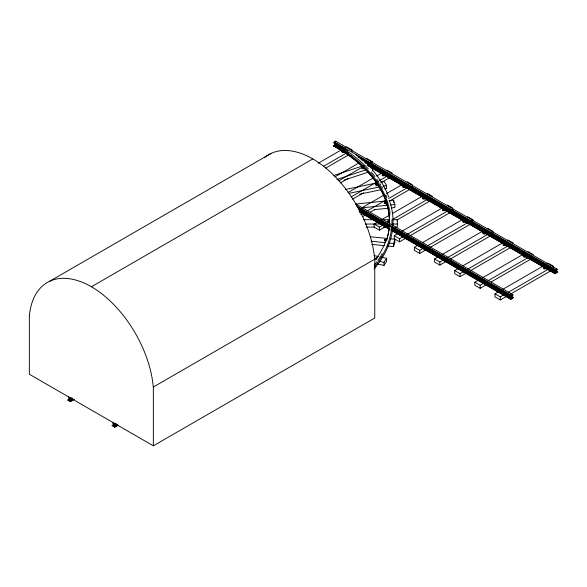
<?xml version="1.0" encoding="UTF-8"?>
<svg xmlns="http://www.w3.org/2000/svg" width="587" height="587" viewBox="0 0 587 587"><rect width="100%" height="100%" fill="white"/><g stroke="black" fill="none" stroke-linecap="round" stroke-linejoin="round"><path stroke-width="0.88" d="M71.636 397.781L69.912 398.734A0.763 0.44 60 0 0 69.383 399.175L69.383 399.908A0.961 0.558 60 0 0 69.692 400.745C72.876 403.108 65.59 399.043 68.716 400.18A0.961 0.558 60 0 0 69.031 399.703L69.031 398.969A0.763 0.44 60 0 0 68.496 397.92L68.54 396.863M117.987 425.245L114.751 427.123L112.168 425.509L113.005 425.751A0.961 0.558 60 0 0 113.313 425.267L113.313 424.533A0.763 0.44 60 0 0 112.785 423.484L112.821 422.435M513.361 297.763L512.532 297.917A0.961 0.558 -60 0 1 512.224 297.433L512.224 296.699A0.763 0.44 -60 0 1 512.752 295.65C513.926 293.405 510.154 295.481 511.336 296.464A0.763 0.44 -60 0 1 511.864 296.905L511.864 297.638A0.961 0.558 -60 0 1 511.556 298.475L510.727 299.282L513.368 297.719L358.033 207.996M357.872 156.773L557.643 272.111L555.009 273.711L555.838 272.911A0.961 0.558 -60 0 0 556.153 272.075L556.153 271.333A0.763 0.44 -60 0 0 555.618 270.901L358.804 157.265M364.351 168.109L363.749 168.887L361.9 168.41L363.258 167.537M343.725 148.562L334.201 143.067C333.071 142.267 336.41 139.963 335.749 142.054M555.618 270.901C554.444 269.917 558.208 267.833 557.034 270.079A0.763 0.44 -60 0 0 556.505 271.135L556.505 271.869A0.961 0.558 -60 0 0 556.814 272.346L557.621 272.089M387.266 245.946L393.584 246.584L393.584 243.517L394.89 239.247L390.377 238.784M393.584 246.584L394.89 242.314L394.89 239.247M386.429 239.503L383.582 246.401L379.943 253.166L375.533 259.777M376.025 184.758L375.812 185.184L376.715 185.859L378.314 185.14M375.944 258.324L376.634 259.241M377.757 264.084L384.023 265.397L384.023 262.33L386.584 258.251L381.22 257.128M384.023 265.397L386.584 261.318L386.584 258.251M384.698 202.713L384.36 203.117L385.05 203.872L386.84 203.322M342.214 151.424L341.861 151.82L342.529 152.583L344.334 152.048M404.788 186.945L403.746 187.547L402.308 186.725M422.809 197.958L422.581 198.795L423.895 199.184L424.584 198.978L424.812 198.142M442.958 209.588L442.73 210.432L443.28 210.748L444.733 210.608L444.961 209.772M463.106 221.226L462.879 222.062L464.192 222.451L465.234 221.849L465.109 221.402M483.255 232.856L483.028 233.692L484.341 234.081L485.031 233.875L485.258 233.039M543.709 267.753L543.474 268.597L544.787 268.978L545.477 268.78L545.705 267.936M387.809 221.277L387.354 221.637L387.809 221.937L389.284 221.937L389.739 221.123L389.284 220.763L387.809 220.763L387.354 222.084L389.284 222.444M114.781 427.131L113.973 426.309A0.961 0.558 60 0 1 113.665 425.472L113.665 424.739A0.763 0.44 60 0 1 114.194 424.298L115.786 423.381M49.719 281.232L271.135 153.398M333.798 145.796L334.421 145.077A0.961 0.558 -60 0 0 334.729 144.233L334.729 143.499A0.763 0.44 -60 0 0 334.201 143.067M91.345 286.801L312.768 158.967M318.088 163.311L341.883 149.568M345.061 147.741L346.646 146.823L351.958 149.89L351.958 151.424M323.408 166.378L346.403 153.097M325.785 168.073L348.788 154.792M335.067 176.775L359.655 162.577M338.794 180.759L364.175 166.099M370.522 162.438L372.107 161.52L372.107 163.054M340.379 182.909L348.311 178.331M348.076 192.529L373.457 177.876M376.634 176.041L382.181 172.835M351.011 196.968L377.184 181.86M379.569 180.48L386.701 176.364M352.596 199.118L363.705 192.712M381.946 182.175L389.878 177.597M361.878 207.82L384.089 195.001M386.466 193.629L401.537 184.927M360.851 214.556L363.228 213.176M367.198 210.887L386.231 199.903M388.609 198.523L406.85 187.994M362.436 216.706L365.613 214.871M370.368 212.127L375.13 209.383M389.401 201.136L410.027 189.234M67.879 399.982L70.968 398.257M67.945 400.099L69.53 399.189M69.383 399.908L72.561 398.074M384.962 226.964L379.415 230.17L374.102 227.103L374.102 224.036L378.065 221.747M382.034 219.457L389.959 214.879M392.343 213.499L422.479 196.102M69.692 400.745L72.869 398.911M70.315 401.471L73.639 399.564M70.469 401.559L74.432 399.27M374.102 224.036L379.415 227.103L382.585 225.269M392.894 219.318L427.798 199.169M396.863 220.096L430.176 200.864M405.911 238.139L399.564 241.807L394.251 238.733L394.251 235.666L397.421 233.839M402.183 231.087L441.835 208.194M394.251 235.666L399.564 238.733L402.733 236.906M407.495 234.154L447.947 210.799M409.873 235.849L450.324 212.494M426.059 249.776L419.712 253.437L414.4 250.37L414.4 247.303L418.362 245.014M422.332 242.725L461.984 219.824M112.168 425.553L116.05 423.366M112.227 425.67L113.819 424.753M112.381 425.758L113.966 424.841M113.665 425.472L116.05 424.1M113.973 426.309L117.151 424.482M414.4 247.303L419.712 250.37L422.882 248.536M427.644 245.792L468.096 222.436M471.266 220.602L472.851 219.685L472.851 221.226M114.788 426.991L117.921 425.127M430.022 247.487L469.681 224.586M446.208 261.406L439.861 265.067L434.549 262L434.549 258.933L438.511 256.644M442.481 254.354L482.132 231.461M434.549 258.933L439.861 262L443.823 259.711M447.793 257.422L487.452 234.529M450.17 259.116L490.622 235.761M466.357 273.036L460.01 276.704L454.698 273.637L454.698 270.563L458.66 268.274M462.629 265.984L503.081 242.636M153.346 445.827L374.763 317.993L374.763 259.19L153.346 387.024L153.346 445.827L29.35 374.242L29.35 315.439M454.698 270.563L460.01 273.637L463.972 271.348M467.942 269.059L507.601 246.158M470.319 270.746L510.771 247.398M486.506 284.673L480.159 288.334L474.846 285.267L474.846 282.2L478.016 280.366M482.778 277.622L522.43 254.721M474.846 282.2L480.159 285.267L483.328 283.433M488.091 280.689L527.75 257.796M491.26 281.921L530.919 259.028M506.654 296.303L500.307 299.972L494.995 296.897L494.995 293.83L498.957 291.541M502.927 289.252L543.379 265.896M546.548 264.069L548.133 263.152L553.446 266.219L553.446 267.753M494.995 293.83L500.307 296.897L503.477 295.07M508.239 292.319L548.691 268.971M510.617 294.014L550.276 271.121M385.05 239.856L384.492 240.164L384.698 241.008L386.151 241.154M386.708 240.332L385.38 240.707L384.36 240.09L385.05 239.342L386.503 239.489M333.247 175.696L363.632 165.585M337.004 179.453L365.65 169.922M370.859 168.19L372.598 167.611M343.945 180.209L368.254 172.123M383.201 174.486L382.159 175.087L382.827 175.843L384.287 175.711L384.514 174.875M504.101 244.287L503.059 244.889L503.727 245.645L505.18 245.513L505.407 244.669M335.669 141.174L557.166 269.132M345.574 189.454L377.757 182.704M380.442 182.146L384.023 181.398L386.584 185.47L386.584 188.544L384.793 188.919M349.03 193.35L379.429 186.974M383.01 186.226L386.584 185.47M359.758 194.165L381.22 189.667M355.671 204.056L386.363 200.937M389.071 200.666L393.584 200.204L394.89 204.481L394.89 207.549L391.28 207.915M361.489 207.871L387.662 205.215M390.377 204.936L394.89 204.481M374.124 209.654L388.565 208.187M363.404 219.692L375.313 219.692M381.733 219.692L389.064 219.692M392.732 219.692L397.311 219.692L397.311 227.096L395.477 227.096M365.239 224.029L380.816 224.029M392.732 224.029L397.311 224.029M366.149 227.096L374.403 227.096M383.568 227.096L386.312 227.096M377.485 257.37L376.076 257.605L376.025 258.456L376.634 258.728M376.715 257.869L377.485 257.884M483.945 232.65L484.715 232.723M114.23 424.32L114.157 423.205M370.514 236.766L386.76 238.417M371.021 241.228L385.461 242.695M389.071 243.062L393.584 243.517M371.923 244.383L384.558 245.667M374.066 255.624L378.534 256.563M379.547 261.391L384.023 262.33M377.404 184.465L378.05 184.714M386.151 202.566L386.708 202.882M366.794 158.453L372.107 161.52M386.943 170.091L392.255 173.158M407.092 181.721L412.404 184.788L412.404 186.321M427.241 193.358L432.553 196.425M447.389 204.988L452.702 208.055L452.702 209.588M467.538 216.618L472.851 219.685M487.687 228.255L492.999 231.322L492.999 232.856M507.836 239.885L513.148 242.952M527.984 251.522L533.297 254.589M334.238 141.966L555.662 269.8M334.069 142.267L342.793 147.308M355.495 154.638L555.485 270.101M334.069 143.023L347.555 150.815M555.999 271.348L557.584 272.265M334.729 144.233L344.253 149.736M360.917 159.356L556.153 272.075M348.707 153.324L334.421 145.077A184.069 106.269 0 0 1 390.062 213.507M364.578 162.489L555.838 272.911M351.107 155.804L333.651 145.723A182.99 105.645 0 0 1 363.933 167.838M366.978 164.969L402.843 185.661M404.436 186.578L423.476 197.577M424.915 198.413L555.221 273.637M347.137 153.677L333.585 145.84A182.902 105.594 0 0 1 363.228 167.339M349.456 155.005L351.84 156.377M367.711 165.541L382.849 174.295M384.375 175.168L402.689 185.749M405.008 187.077L423.33 197.665M424.849 198.531L443.163 209.119M444.689 209.992L543.958 267.305M545.477 268.178L555.067 273.725M355.575 203.872L512.884 294.696M356.617 206.022L511.372 295.371M357.241 206.778L389.775 225.562M391.368 226.479L511.204 295.665M358.701 209.207L389.651 227.081M391.236 227.991L511.864 297.638M359.185 210.506L389.342 227.917M390.927 228.835L511.556 298.475M359.2 211.613L389.357 229.025M390.949 229.943L510.785 299.128M359.2 211.775L389.357 229.187M390.883 230.06L510.785 299.289M69.912 398.734L69.875 397.634M372.429 169.951C379.349 177.956 385.094 187.018 388.704 196.99L388.733 197.085M525.556 256.306L525.328 257.143L524.639 257.348L523.208 256.519M500.307 296.897L500.307 299.972M480.159 285.267L480.159 288.334M460.01 273.637L460.01 276.704M439.861 262L439.861 265.067M419.712 250.37L419.712 253.437M399.564 238.733L399.564 241.807M393.584 200.204L393.584 202.508M379.415 227.103L379.415 230.17M372.598 168.374L372.598 170.678M374.697 259.161A88.344 51.003 60 0 0 312.768 158.879A88.344 51.003 60 0 0 264.407 157.698M153.273 386.994A88.344 51.003 60 0 0 91.345 286.713A88.344 51.003 60 0 0 29.416 315.483M334.729 143.499A184.501 106.518 0 0 1 368.298 168.887M371.175 172.035A184.501 106.518 0 0 1 374.888 176.54M376.898 179.226A184.501 106.518 0 0 1 378.931 182.168M379.884 183.65A184.501 106.518 0 0 1 380.802 185.14M381.682 186.644A184.501 106.518 0 0 1 382.526 188.148M385.828 195.009A184.501 106.518 0 0 1 386.752 197.327M389.497 221.695A182.99 105.645 0 0 1 389.438 224.344M389.086 228.754A182.99 105.645 0 0 1 387.86 235.783M387.647 236.656A182.99 105.645 0 0 1 386.943 239.276M364.549 168.447A182.99 105.645 0 0 1 389.489 220.815M389.408 221.776A182.902 105.594 0 0 1 389.379 223.544M388.998 228.835A182.902 105.594 0 0 1 386.855 239.349M363.852 167.948A182.902 105.594 0 0 1 389.401 220.895M392.52 229.788A186.505 107.678 0 0 1 374.088 269M389.306 200.233A186.505 107.678 0 0 1 392.945 225.298M391.544 228.651A185.426 107.054 0 0 1 374.19 267.232M391.933 219.707A185.426 107.054 0 0 1 391.903 224.175M382.159 253.65A184.993 106.805 0 0 1 381.279 255.154M380.824 255.903A184.993 106.805 0 0 1 377.881 260.349M376.825 261.817A184.993 106.805 0 0 1 374.315 265.082M361.981 167.449L361.9 167.897L362.993 168.462L364.351 167.596L363.258 167.024L361.981 167.449M376.025 184.245L375.812 184.678L376.715 185.345L378.314 184.626L377.404 183.958L376.025 184.245M384.698 202.207L384.36 202.61L385.05 203.359L386.84 202.808L386.151 202.06L384.698 202.207M342.214 150.91L341.861 151.314L342.529 152.07L344.334 151.534L343.666 150.778L342.214 150.91M382.511 174.178L382.284 175.021L382.827 175.337L384.639 174.801L383.964 174.046L382.511 174.178M402.66 185.815L402.308 186.211L402.983 186.967L404.788 186.439L404.12 185.675L402.66 185.815M422.809 197.445L422.581 198.281L423.132 198.604L424.937 198.068L424.269 197.313L422.809 197.445M442.958 209.075L442.73 209.919L443.28 210.234L445.085 209.706L444.418 208.943L442.958 209.075M463.106 220.712L462.761 221.108L463.429 221.864L465.234 221.336L464.566 220.58L463.106 220.712M483.255 232.342L482.91 232.745L483.578 233.501L485.383 232.966L484.715 232.21L483.255 232.342M503.411 243.979L503.176 244.816L503.727 245.131L505.532 244.603L504.864 243.847L503.411 243.979M523.56 255.609L523.208 256.005L523.875 256.768L525.681 256.233L525.013 255.477L523.56 255.609M543.709 267.246L543.357 267.643L544.024 268.398L545.829 267.87L545.162 267.107L543.709 267.246"/></g></svg>
